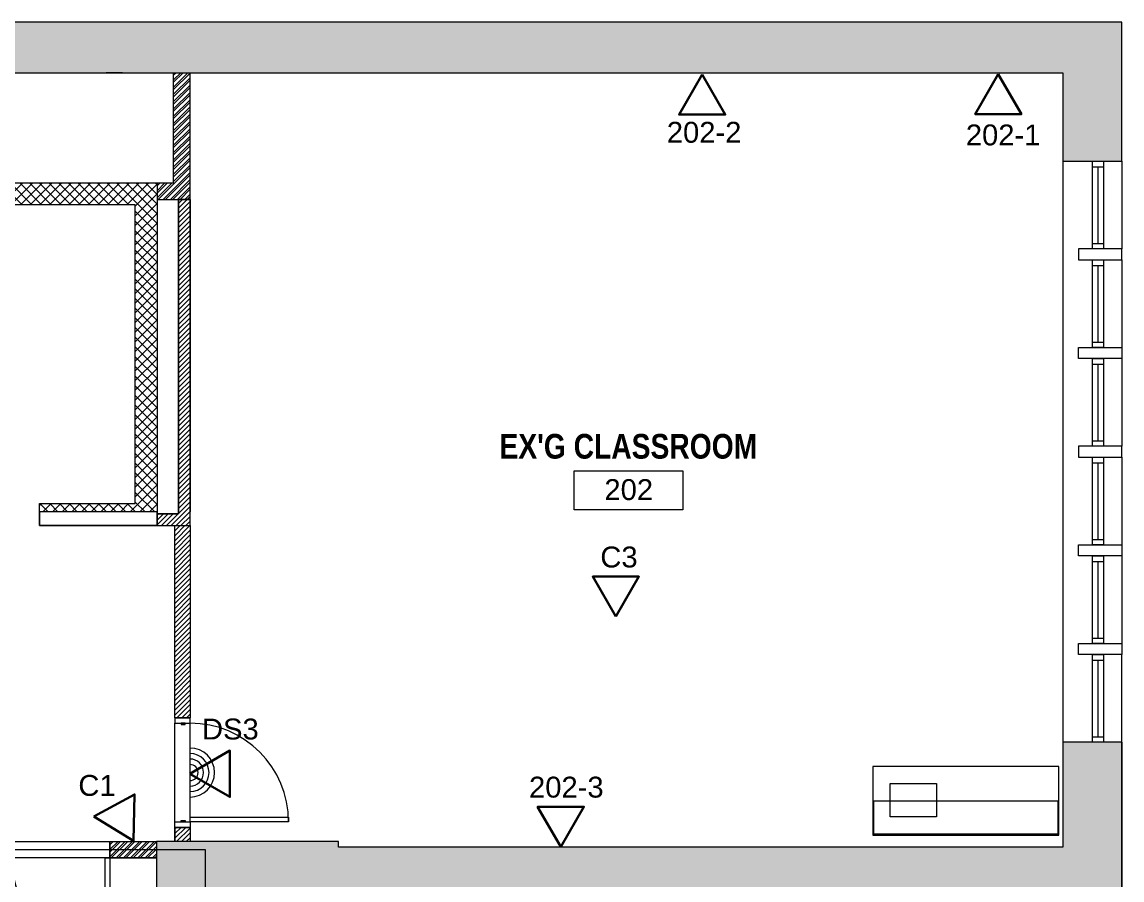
# Model space of a CAD drawing. Header units: inches. Extents: x 891 to 14187, y -1169 to 3232.
# Drawn here: x 8638.4 to 9040, y 2761.1 to 3074.2 of the extents above; entities that cross this region are included whole.
import ezdxf

# ---------------------------------------------------------------- set-up
doc = ezdxf.new("R2010")
doc.units = ezdxf.units.IN
doc.header["$MEASUREMENT"] = 0
doc.linetypes.add('IMPORT-IMPORT-HIDDEN2', pattern=[0.1875, 0.125, -0.0625])
doc.linetypes.add('IMPORT-IMPORT-PHANTOM2', pattern=[1.25, 0.625, -0.125, 0.125, -0.125, 0.125, -0.125])
for name, color, linetype, lineweight in [('_OPTEC_LAYER', 1, 'Continuous', 30), ('A-ANNO-RM TAG', 7, 'Continuous', 9), ('A-DOOR', 7, 'Continuous', 9), ('A-DOOR-HEAD', 7, 'IMPORT-IMPORT-HIDDEN2', 9), ('A-DOOR-JAMB', 7, 'Continuous', 9), ('A-Fixtures-Appliances', 7, 'Continuous', 9), ('A-Hatch', 7, 'Continuous', 9), ('A-HATCH-1HR', 7, 'Continuous', 9), ('A-HATCH-2 HR', 7, 'Continuous', 9), ('A-Millwork', 7, 'Continuous', 9), ('A-WALL-INT NEW', 7, 'Continuous', 9), ('EX-EXT-CORE', 7, 'Continuous', 9), ('EX-Windows', 7, 'Continuous', 9), ('MUC-LOW_WALL', 7, 'Continuous', 9), ('SPEAKER', 10, 'Continuous', 20), ('WALL TYPE', 7, 'IMPORT-IMPORT-PHANTOM2', 9)]:
    doc.layers.add(name, color=color, linetype=linetype, lineweight=lineweight)
doc.styles.add('Arial', font='arial.ttf', dxfattribs={"height": 7.623})
doc.styles.add('Arial Narrow_B', font='ARIALNB.TTF', dxfattribs={"height": 9})

msp = doc.modelspace()

# ---------------------------------------------------------------- hatches: boundary and pattern name
at = {"layer": 'A-Hatch'}
for points in [[(8187.65, 2972.6), (8187.65, 3055.66), (9018.37, 3055.66), (9018.37, 3023.37), (9039.99, 3023.37), (9039.99, 3074.16), (8160.65, 3074.16), (8160.65, 3063.16), (8152.65, 3063.16), (8152.65, 3001.16), (8160.65, 3001.16), (8160.65, 2972.6)], [(8702.02, 2710.17), (8723.05, 2710.17), (8723.05, 2753.11), (9006.58, 2753.11), (9006.58, 2739.7), (9039.99, 2739.7), (9039.99, 2811.37), (9018.37, 2811.37), (9018.37, 2773.11), (8753.91, 2773.11), (8753.91, 2775.16), (8687.52, 2775.16), (8687.52, 2753.11), (8702.02, 2753.11), (8702.02, 2716.17)]]:
    msp.add_hatch(color=9, dxfattribs=at).paths.add_polyline_path(points)
at = {"layer": 'A-HATCH-1HR'}
h = msp.add_hatch(dxfattribs=at)
h.set_pattern_fill('FP_3', color=8, style=0, pattern_type=2)
h.set_pattern_definition([(45, (-1521.642, -16113.394), (-0.88388348, 0.88388348), [])])
h.paths.add_polyline_path([(8699.76, 2890.46), (8699.76, 3009.46), (8695.51, 3009.46), (8695.51, 2894.71), (8687.78, 2894.71), (8687.78, 2890.46)])
at = {"layer": 'A-HATCH-2 HR'}
h = msp.add_hatch(dxfattribs=at)
h.set_pattern_fill('FP_2', color=8, style=0, pattern_type=2)
h.set_pattern_definition([(45, (7058.1196, -25944.936), (-1.32582521, 1.32582521), []), (45, (7059.0036, -25944.936), (-1.32582521, 1.32582521), [])])
h.paths.add_polyline_path([(8687.76, 3009.46), (8699.76, 3009.46), (8699.76, 3055.66), (8693.76, 3055.66), (8693.76, 3015.46), (8687.76, 3015.46)])
h = msp.add_hatch(dxfattribs=at)
h.set_pattern_fill('FP_1', color=8, style=0, pattern_type=2)
h.set_pattern_definition([(45, (-10701.2044, -5367.886), (-1.76776695, 1.76776695), []), (135, (-10701.2044, -5367.886), (-1.76776695, -1.76776695), [])])
h.paths.add_polyline_path([(8579.76, 2890.46), (8596.81, 2890.46), (8596.81, 2898.46), (8586.95, 2898.46), (8586.95, 2935.36), (8587.76, 2935.36), (8587.76, 3007.46), (8679.76, 3007.46), (8679.76, 2898.46), (8644.81, 2898.46), (8644.81, 2895.44), (8687.76, 2895.44), (8687.76, 3015.46), (8579.76, 3015.46), (8579.76, 2894.71)])

# ---------------------------------------------------------------- linework, layer by layer
at = {"color": 8, "lineweight": 9}
for p, q in [((8644.78, 2895.44), (8644.78, 2890.44)), ((8687.76, 2895.44), (8644.81, 2895.44)), ((8687.78, 2894.71), (8687.78, 2895.44)), ((8687.78, 2890.46), (8687.78, 2894.71)), ((8644.78, 2890.44), (8687.78, 2890.44)), ((8647.05, 2890.46), (8653.05, 2890.46))]:
    msp.add_line(p, q, dxfattribs=at)
at = {"layer": '_OPTEC_LAYER', "color": 1, "lineweight": 30}
for points in [[(8886.71, 3055), (8878.27, 3040.37), (8895.15, 3040.37)], [(8994.83, 3055.15), (8986.39, 3040.53), (9003.27, 3040.53)], [(8855.2, 2857.21), (8863.64, 2871.83), (8846.75, 2871.83)], [(8699.69, 2799.89), (8714.31, 2791.45), (8714.31, 2808.34)], [(8664.66, 2784.26), (8679.06, 2775.45), (8679.49, 2792.33)], [(8835.08, 2773.25), (8843.52, 2787.87), (8826.64, 2787.87)]]:
    msp.add_lwpolyline(points, close=True, dxfattribs=at)
at = {"layer": 'A-ANNO-RM TAG', "color": 8, "flags": 128}
msp.add_lwpolyline([(8839.95, 2910.44), (8879.63, 2910.44), (8879.63, 2896.22), (8839.95, 2896.22)], close=True, dxfattribs=at)
at = {"layer": 'A-DOOR', "color": 8}
for p, q in [((8668.76, 2733.16), (8668.76, 2769.16)), ((8668.76, 2769.16), (8670.52, 2769.16)), ((8670.52, 2769.16), (8670.52, 2733.16))]:
    msp.add_line(p, q, dxfattribs=at)
msp.add_lwpolyline([(8699.75, 2782.33), (8699.75, 2784.08), (8735.75, 2784.08), (8735.75, 2782.33)], close=True, dxfattribs=at)
for centre, radius, start, end in [((8699.75, 2782.33), 36, 0, 90), ((8670.9, 2769.47), 36.38, 180.4932, 266.6299)]:
    msp.add_arc(centre, radius, start, end, dxfattribs=at)
at = {"layer": 'A-DOOR-HEAD', "color": 8, "linetype": 'Continuous'}
for p, q in [((8694.25, 2782.33), (8694.25, 2818.33)), ((8699.75, 2782.33), (8699.75, 2818.33)), ((8598.52, 2775.16), (8670.52, 2775.16)), ((8670.52, 2775.16), (8670.52, 2769.16)), ((8670.52, 2769.16), (8598.52, 2769.16))]:
    msp.add_line(p, q, dxfattribs=at)
at = {"layer": 'A-DOOR-JAMB', "color": 8}
for points in [[(8694.25, 2820.33), (8694.25, 2818.33), (8699.75, 2818.33), (8699.75, 2820.33), (8694.25, 2820.33), (8699.75, 2820.33)], [(8694.25, 2780.33), (8694.25, 2782.33), (8699.75, 2782.33), (8699.75, 2780.33), (8694.25, 2780.33), (8699.75, 2780.33)]]:
    msp.add_lwpolyline(points, dxfattribs=at)
for points in [[(8696.5, 2818.33), (8696.5, 2817.83), (8698, 2817.83), (8698, 2818.33)], [(8696.5, 2782.33), (8696.5, 2782.83), (8698, 2782.83), (8698, 2782.33)]]:
    msp.add_lwpolyline(points, close=True, dxfattribs=at)
at = {"layer": 'A-Fixtures-Appliances', "color": 8, "flags": 128}
msp.add_lwpolyline([(8955.34, 2796.38), (8972.25, 2796.38), (8972.25, 2784.16), (8955.34, 2784.16)], close=True, dxfattribs=at)
at = {"layer": 'A-HATCH-1HR', "color": 8}
for p, q in [((8694.26, 2890.36), (8694.37, 2890.46)), ((8694.26, 2888.59), (8696.13, 2890.46)), ((8694.26, 2886.82), (8697.9, 2890.46)), ((8694.26, 2885.05), (8699.67, 2890.46)), ((8694.26, 2883.29), (8699.76, 2888.79)), ((8694.26, 2881.52), (8699.76, 2887.02)), ((8694.26, 2879.75), (8699.76, 2885.25)), ((8694.26, 2877.98), (8699.76, 2883.48)), ((8694.26, 2876.22), (8699.76, 2881.71)), ((8694.26, 2874.45), (8699.76, 2879.95)), ((8694.26, 2872.68), (8699.76, 2878.18)), ((8694.26, 2870.91), (8699.76, 2876.41)), ((8694.26, 2869.14), (8699.76, 2874.64)), ((8694.26, 2867.38), (8699.76, 2872.87)), ((8694.26, 2865.61), (8699.76, 2871.11)), ((8694.26, 2863.84), (8699.76, 2869.34)), ((8694.26, 2862.07), (8699.76, 2867.57)), ((8694.26, 2860.31), (8699.76, 2865.8)), ((8694.26, 2858.54), (8699.76, 2864.03)), ((8694.26, 2856.77), (8699.76, 2862.27)), ((8694.26, 2855), (8699.76, 2860.5)), ((8694.26, 2853.23), (8699.76, 2858.73)), ((8694.26, 2851.47), (8699.76, 2856.96)), ((8694.26, 2849.7), (8699.76, 2855.19)), ((8694.26, 2847.93), (8699.76, 2853.43)), ((8694.26, 2846.16), (8699.76, 2851.66)), ((8694.26, 2844.4), (8699.76, 2849.89)), ((8694.26, 2842.63), (8699.76, 2848.12)), ((8694.26, 2840.86), (8699.76, 2846.35)), ((8694.26, 2839.09), (8699.76, 2844.59)), ((8694.26, 2837.32), (8699.76, 2842.82)), ((8694.26, 2835.56), (8699.76, 2841.05)), ((8694.26, 2833.79), (8699.76, 2839.28)), ((8694.26, 2832.02), (8699.75, 2837.51)), ((8694.26, 2830.25), (8699.75, 2835.75)), ((8694.26, 2828.49), (8699.75, 2833.98)), ((8694.26, 2826.72), (8699.75, 2832.21)), ((8694.26, 2824.95), (8699.75, 2830.44)), ((8694.26, 2823.18), (8699.75, 2828.67)), ((8694.26, 2821.41), (8699.75, 2826.91)), ((8694.94, 2820.33), (8699.75, 2825.14)), ((8696.71, 2820.33), (8699.75, 2823.37)), ((8698.48, 2820.33), (8699.75, 2821.6)), ((8694.25, 2779.86), (8694.72, 2780.33)), ((8694.25, 2778.09), (8696.48, 2780.33)), ((8694.25, 2776.33), (8698.25, 2780.33)), ((8694.85, 2775.16), (8699.75, 2780.06)), ((8696.62, 2775.16), (8699.75, 2778.29)), ((8698.39, 2775.16), (8699.75, 2776.52))]:
    msp.add_line(p, q, dxfattribs=at)
at = {"layer": 'A-HATCH-2 HR', "color": 8}
for p, q in [((8670.52, 2774.87), (8670.81, 2775.16)), ((8670.52, 2772.22), (8673.46, 2775.16)), ((8670.52, 2769.57), (8676.11, 2775.16)), ((8670.52, 2773.99), (8671.69, 2775.16)), ((8670.52, 2771.33), (8674.35, 2775.16)), ((8671, 2769.16), (8677, 2775.16)), ((8672.76, 2769.16), (8678.76, 2775.16)), ((8673.65, 2769.16), (8679.65, 2775.16)), ((8675.42, 2769.16), (8681.42, 2775.16)), ((8676.3, 2769.16), (8682.3, 2775.16)), ((8678.07, 2769.16), (8684.07, 2775.16)), ((8678.95, 2769.16), (8684.95, 2775.16)), ((8680.72, 2769.16), (8686.72, 2775.16)), ((8681.6, 2769.16), (8687.52, 2775.08)), ((8683.37, 2769.16), (8687.52, 2773.31)), ((8684.26, 2769.16), (8687.52, 2772.42)), ((8686.02, 2769.16), (8687.52, 2770.66)), ((8686.91, 2769.16), (8687.52, 2769.77))]:
    msp.add_line(p, q, dxfattribs=at)
at = {"layer": 'A-Millwork', "color": 8, "flags": 128}
for points in [[(8948.98, 2777.48), (9016.93, 2777.48), (9016.93, 2802.48), (8948.98, 2802.48)], [(9016.74, 2777.91), (9016.74, 2789.91), (8949.3, 2789.91), (8949.3, 2777.91)]]:
    msp.add_lwpolyline(points, close=True, dxfattribs=at)
at = {"layer": 'A-WALL-INT NEW', "color": 135, "lineweight": 20}
msp.add_line((8675.13, 3055.66), (8669.13, 3055.66), dxfattribs=at)
at = {"layer": 'A-WALL-INT NEW', "color": 8}
for p, q in [((8699.76, 3009.46), (8699.76, 3055.66)), ((8579.76, 3015.46), (8687.76, 3015.46)), ((8687.76, 3015.46), (8687.76, 3009.46)), ((8687.76, 3009.46), (8695.51, 3009.46)), ((8695.51, 3009.46), (8699.76, 3009.46)), ((8699.76, 3009.46), (8699.76, 2895.46)), ((8687.78, 2890.46), (8699.76, 2890.46)), ((8694.25, 2820.33), (8694.25, 2890.46)), ((8699.76, 2890.46), (8699.76, 2820.33)), ((8699.76, 2820.33), (8694.25, 2820.33)), ((8694.25, 2780.33), (8694.25, 2775.16)), ((8694.25, 2775.16), (8694.25, 2780.33)), ((8694.25, 2780.33), (8699.75, 2780.33)), ((8699.75, 2780.33), (8699.75, 2775.16)), ((8699.75, 2780.33), (8699.75, 2775.16)), ((8670.52, 2775.16), (8687.52, 2775.16)), ((8670.52, 2769.16), (8670.52, 2775.16)), ((8687.52, 2775.16), (8687.52, 2769.16)), ((8699.75, 2775.16), (8694.25, 2775.16)), ((8670.52, 2769.16), (8687.52, 2769.16)), ((8687.52, 2769.16), (8670.52, 2769.16))]:
    msp.add_line(p, q, dxfattribs=at)
at = {"layer": 'A-WALL-INT NEW', "color": 8, "flags": 128}
for points in [[(8687.76, 3015.46), (8693.76, 3015.46), (8693.76, 3055.66)], [(8687.76, 3009.46), (8687.76, 2894.71), (8687.76, 2890.46), (8644.81, 2890.46), (8644.81, 2898.46)], [(8644.81, 2898.46), (8679.76, 2898.46), (8679.76, 3007.46), (8587.76, 3007.46), (8587.76, 2935.36), (8586.95, 2935.36), (8586.95, 2898.46), (8596.81, 2898.46), (8596.81, 2890.46), (8579.76, 2890.46)]]:
    msp.add_lwpolyline(points, dxfattribs=at)
at = {"layer": 'A-WALL-INT NEW', "color": 8}
for points in [[(8687.76, 2890.46), (8699.76, 2890.46), (8699.76, 3009.46), (8695.51, 3009.46), (8695.51, 2894.71), (8687.76, 2894.71), (8687.76, 2890.46), (8699.76, 2890.46)], [(8687.76, 2894.71), (8695.51, 2894.71), (8695.51, 3009.46)]]:
    msp.add_lwpolyline(points, dxfattribs=at)
at = {"layer": 'EX-EXT-CORE', "color": 8, "flags": 128}
for points in [[(8699.76, 3055.66), (9018.37, 3055.66), (9018.37, 3023.37), (9039.99, 3023.37), (9039.99, 3074.16), (8160.65, 3074.16), (8160.65, 3063.16), (8152.65, 3063.16), (8152.65, 3001.16), (8160.65, 3001.16), (8160.65, 2972.6)], [(8573.76, 3055.66), (8579.74, 3055.66), (8693.76, 3055.66)], [(8693.76, 3055.66), (8695.76, 3055.66), (8699.76, 3055.66)], [(9039.99, 2811.37), (9018.37, 2811.37), (9018.37, 2773.11), (8753.91, 2773.11), (8753.91, 2775.16), (8695.76, 2775.16), (8687.52, 2775.16), (8687.52, 2753.11), (8702.02, 2753.11), (8702.02, 2710.17), (8723.05, 2710.17), (8723.05, 2753.11), (9006.58, 2753.11), (9006.58, 2739.7), (9039.99, 2739.7), (9039.99, 2811.37), (9039.99, 2739.7)]]:
    msp.add_lwpolyline(points, dxfattribs=at)
for points in [[(9039.99, 2991.37), (9024.06, 2991.37), (9024.06, 2987.37), (9039.99, 2987.37)], [(9039.99, 2955.37), (9039.99, 2951.37), (9024.06, 2951.37), (9024.06, 2955.37)], [(9039.99, 2919.37), (9024.06, 2919.37), (9024.06, 2915.37), (9039.99, 2915.37)], [(9039.99, 2883.37), (9039.99, 2879.37), (9024.06, 2879.37), (9024.06, 2883.37)], [(9039.99, 2847.37), (9039.99, 2843.37), (9024.06, 2843.37), (9024.06, 2847.37)]]:
    msp.add_lwpolyline(points, close=True, dxfattribs=at)
at = {"layer": 'EX-Windows', "color": 8}
for p, q in [((9018.37, 3023.37), (9018.37, 2811.37)), ((9029.18, 2991.37), (9029.18, 3023.37)), ((9029.18, 3023.37), (9033.18, 3023.37)), ((9029.18, 3021.37), (9033.18, 3021.37)), ((9031.18, 3021.37), (9031.18, 2993.37)), ((9033.18, 3023.37), (9033.18, 2991.37)), ((9039.99, 3023.37), (9039.99, 2991.37)), ((9029.18, 2993.37), (9033.18, 2993.37)), ((9033.18, 2991.37), (9029.18, 2991.37)), ((9029.18, 2955.37), (9029.18, 2987.37)), ((9029.18, 2987.37), (9033.18, 2987.37)), ((9029.18, 2985.37), (9033.18, 2985.37)), ((9031.18, 2985.37), (9031.18, 2957.37)), ((9033.18, 2987.37), (9033.18, 2955.37)), ((9039.99, 2987.37), (9039.99, 2955.37)), ((9029.18, 2957.37), (9033.18, 2957.37)), ((9033.18, 2955.37), (9029.18, 2955.37)), ((9029.18, 2919.37), (9029.18, 2951.37)), ((9029.18, 2951.37), (9033.18, 2951.37)), ((9029.18, 2949.37), (9033.18, 2949.37)), ((9031.18, 2949.37), (9031.18, 2921.37)), ((9033.18, 2951.37), (9033.18, 2919.37)), ((9039.99, 2951.37), (9039.99, 2919.37)), ((9029.18, 2921.37), (9033.18, 2921.37)), ((9033.18, 2919.37), (9029.18, 2919.37)), ((9029.18, 2883.37), (9029.18, 2915.37)), ((9029.18, 2915.37), (9033.18, 2915.37)), ((9029.18, 2913.37), (9033.18, 2913.37)), ((9031.18, 2913.37), (9031.18, 2885.37)), ((9033.18, 2915.37), (9033.18, 2883.37)), ((9039.99, 2915.37), (9039.99, 2883.37)), ((9029.18, 2885.37), (9033.18, 2885.37)), ((9033.18, 2883.37), (9029.18, 2883.37)), ((9029.18, 2847.37), (9029.18, 2879.37)), ((9029.18, 2879.37), (9033.18, 2879.37)), ((9029.18, 2877.37), (9033.18, 2877.37)), ((9031.18, 2877.37), (9031.18, 2849.37)), ((9033.18, 2879.37), (9033.18, 2847.37)), ((9039.99, 2879.37), (9039.99, 2847.37)), ((9029.18, 2849.37), (9033.18, 2849.37)), ((9033.18, 2847.37), (9029.18, 2847.37)), ((9029.18, 2811.37), (9029.18, 2843.37)), ((9029.18, 2843.37), (9033.18, 2843.37)), ((9033.18, 2843.37), (9033.18, 2811.37)), ((9039.99, 2811.37), (9039.99, 2843.37)), ((9029.18, 2841.37), (9033.18, 2841.37)), ((9031.18, 2841.37), (9031.18, 2813.37)), ((9029.18, 2813.37), (9033.18, 2813.37)), ((9033.18, 2811.37), (9029.18, 2811.37))]:
    msp.add_line(p, q, dxfattribs=at)
at = {"layer": 'MUC-LOW_WALL', "color": 8}
for p, q in [((9018.37, 3023.37), (9018.37, 2811.37)), ((9039.99, 3023.37), (9039.99, 2991.37)), ((9039.99, 2987.37), (9039.99, 2955.37)), ((9039.99, 2951.37), (9039.99, 2919.37)), ((9039.99, 2915.37), (9039.99, 2883.37)), ((9039.99, 2879.37), (9039.99, 2847.37)), ((9039.99, 2811.37), (9039.99, 2843.37))]:
    msp.add_line(p, q, dxfattribs=at)
at = {"layer": 'SPEAKER', "color": 3}
for radius in [8.94, 6.94, 4.94, 2.93]:
    msp.add_arc((8699.75, 2800.33), radius, 270, 90, dxfattribs=at)
at = {"layer": 'WALL TYPE', "color": 8, "linetype": 'Continuous'}
for p, q in [((8705.38, 2772.16), (8541.15, 2772.16)), ((8705.38, 2713.76), (8705.38, 2772.16))]:
    msp.add_line(p, q, dxfattribs=at)

# ---------------------------------------------------------------- texts
at = {"layer": '_OPTEC_LAYER', "color": 1, "char_height": 7.623, "attachment_point": 1, "style": 'Arial'}
for s, insert in [('202-2', (8873.81, 3037.74)), ('202-1', (8982.98, 3036.77)), ('C3', (8849.54, 2882.78)), ('DS3', (8704.12, 2820.02)), ('C1', (8658.97, 2799.45)), ('202-3', (8823.51, 2798.82))]:
    msp.add_mtext_dynamic_manual_height_columns(s, width=5.9059, gutter_width=1, heights=[0.748], dxfattribs=dict(at, insert=insert))
at = {"layer": 'A-ANNO-RM TAG'}
for s, height, style, p in [("EX'G CLASSROOM", 9, 'Arial Narrow_B', (8812.72, 2914.87)), ('202', 7.623, 'Arial', (8851.03, 2899.75))]:
    msp.add_text(s, height=height, dxfattribs=dict(at, style=style)).set_placement(p)

doc.saveas('drawing.dxf')
